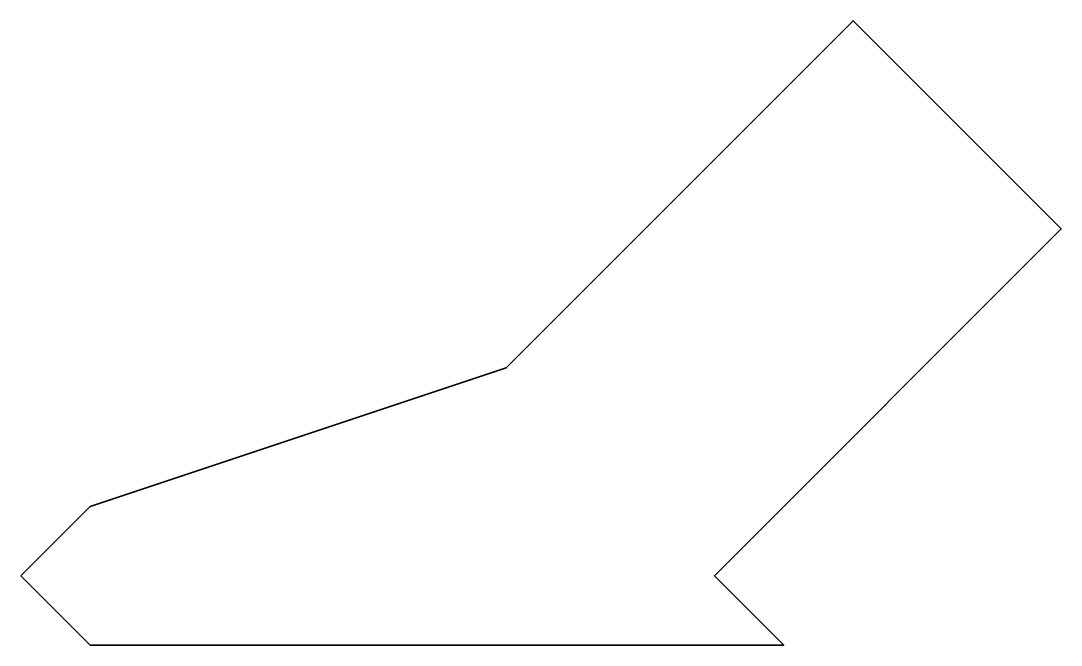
# Model space of a CAD drawing. Extents: x 0 to 270, y -162 to 0.
import ezdxf

# ---------------------------------------------------------------- set-up
doc = ezdxf.new("R2010")
doc.units = 0
doc.linetypes.add('Solid', pattern=[0])

msp = doc.modelspace()

# ---------------------------------------------------------------- linework, layer by layer
at = {"color": 0, "linetype": 'Solid', "lineweight": 35}
msp.add_lwpolyline([(0, -144), (18, -126), (126, -90), (216, 0), (270, -54), (180, -144), (198, -162), (18, -162), (0, -144)], close=True, dxfattribs=at)

doc.saveas('drawing.dxf')
